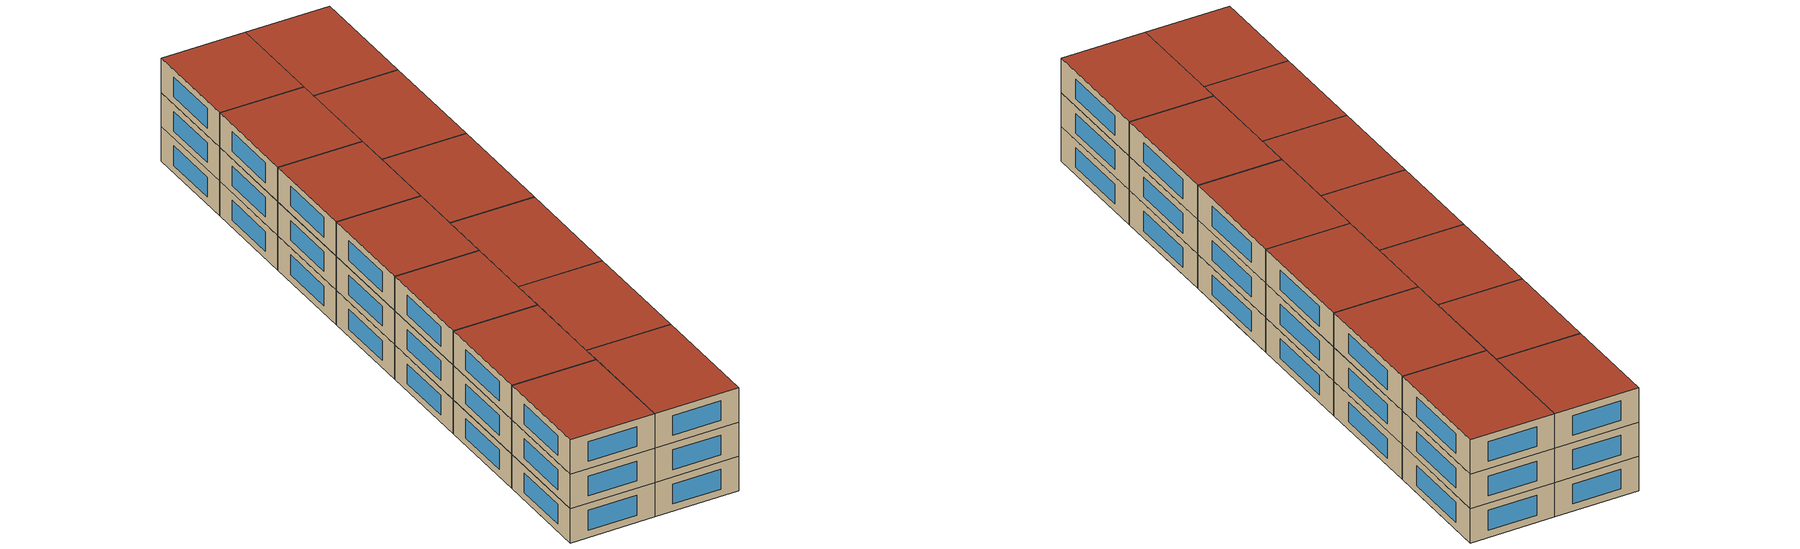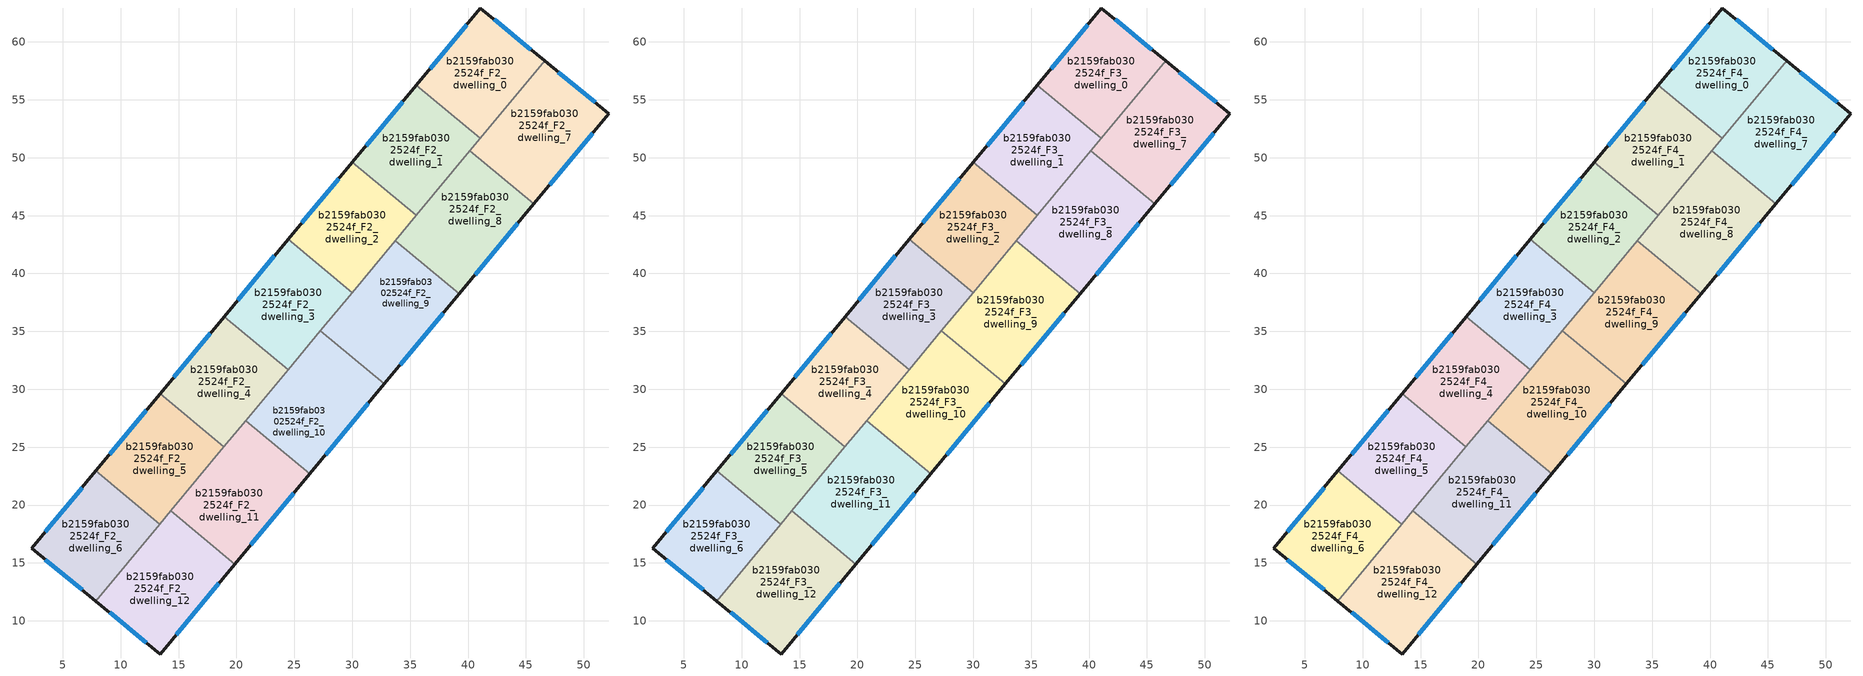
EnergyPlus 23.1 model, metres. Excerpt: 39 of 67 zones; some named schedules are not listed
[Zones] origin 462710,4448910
b2159fab0302524f_F2_dwelling_0
 floor to b2159fab0302524f_F1_dwelling_0 (EU_floor_Construction): 46.61,58.37 41.06,51.69 35.54,56.28 41.06,62.93 z6
 wall outside (EU_wall_Construction): 46.61,58.37 41.06,62.93 35.54,56.28 z6:9
 wall to b2159fab0302524f_F2_dwelling_1 (EU_wall_Construction): 35.54,56.28 41.06,51.69 z6:9
 wall to b2159fab0302524f_F2_dwelling_7 (EU_wall_Construction): 41.06,51.69 46.61,58.37 z6:9
 window (EU_Window_Construction): 45.42,59.34 42.25,61.95 / 39.88,61.51 36.72,57.7 z6.64:8.36
b2159fab0302524f_F2_dwelling_1
 floor to b2159fab0302524f_F1_dwelling_1 (EU_floor_Construction): 41.06,51.69 35.53,45.02 30,49.61 35.54,56.28 z6
 wall outside (EU_wall_Construction): 35.54,56.28 30,49.61 z6:9
 wall to b2159fab0302524f_F2_dwelling_2 (EU_wall_Construction): 30,49.61 35.53,45.02 z6:9
 wall to b2159fab0302524f_F2_dwelling_8 (EU_wall_Construction): 35.53,45.02 40.16,50.6 z6:9
 wall to b2159fab0302524f_F2_dwelling_7 (EU_wall_Construction): 40.16,50.6 41.06,51.69 z6:9
 window (EU_Window_Construction): 34.35,54.85 31.19,51.04 z6.64:8.36
b2159fab0302524f_F2_dwelling_10
 floor to b2159fab0302524f_F1_dwelling_10 (EU_floor_Construction): 32.77,30.46 30,27.13 24.48,31.72 27.25,35.05 z6
 floor to b2159fab0302524f_F1_dwelling_11 (EU_floor_Construction): 30,27.13 26.31,22.68 20.79,27.27 24.48,31.72 z6
 wall outside (EU_wall_Construction): 26.31,22.68 32.77,30.46 z6:9
 wall to b2159fab0302524f_F2_dwelling_9 (EU_wall_Construction): 32.77,30.46 27.25,35.05 z6:9
 wall to b2159fab0302524f_F2_dwelling_11 (EU_wall_Construction): 20.79,27.27 26.31,22.68 z6:9
 wall to b2159fab0302524f_F2_dwelling_4 (EU_wall_Construction): 24.46,31.69 20.79,27.27 z6:9
 wall to b2159fab0302524f_F2_dwelling_3 (EU_wall_Construction): 27.25,35.05 24.46,31.69 z6:9
 window (EU_Window_Construction): 27.69,24.35 31.39,28.8 z6.64:8.36
b2159fab0302524f_F2_dwelling_11
 floor to b2159fab0302524f_F1_dwelling_12 (EU_floor_Construction): 24.47,20.46 19.85,14.91 14.33,19.49 18.94,25.05 z6
 floor to b2159fab0302524f_F1_dwelling_11 (EU_floor_Construction): 26.31,22.68 24.47,20.46 18.94,25.05 20.79,27.27 z6
 wall outside (EU_wall_Construction): 19.85,14.91 26.31,22.68 z6:9
 wall to b2159fab0302524f_F2_dwelling_12 (EU_wall_Construction): 14.33,19.49 19.85,14.91 z6:9
 wall to b2159fab0302524f_F2_dwelling_5 (EU_wall_Construction): 18.92,25.02 14.33,19.49 z6:9
 wall to b2159fab0302524f_F2_dwelling_4 (EU_wall_Construction): 20.79,27.27 18.92,25.02 z6:9
 window (EU_Window_Construction): 21.23,16.57 24.93,21.02 z6.64:8.36
b2159fab0302524f_F2_dwelling_12
 floor to b2159fab0302524f_F1_dwelling_12 (EU_floor_Construction): 19.85,14.91 18.93,13.79 13.4,18.38 14.33,19.49 z6
 floor to b2159fab0302524f_F1_dwelling_13 (EU_floor_Construction): 18.93,13.79 13.4,7.14 7.86,11.7 13.4,18.38 z6
 wall outside (EU_wall_Construction): 7.86,11.7 13.4,7.14 19.85,14.91 z6:9
 wall to b2159fab0302524f_F2_dwelling_6 (EU_wall_Construction): 13.39,18.36 7.86,11.7 z6:9
 wall to b2159fab0302524f_F2_dwelling_5 (EU_wall_Construction): 14.33,19.49 13.39,18.36 z6:9
 window (EU_Window_Construction): 14.78,8.8 18.47,13.24 / 9.04,10.72 12.21,8.11 z6.64:8.36
b2159fab0302524f_F2_dwelling_2
 floor to b2159fab0302524f_F1_dwelling_2 (EU_floor_Construction): 35.53,45.02 29.99,38.36 24.47,42.94 30,49.61 z6
 wall outside (EU_wall_Construction): 30,49.61 24.47,42.94 z6:9
 wall to b2159fab0302524f_F2_dwelling_3 (EU_wall_Construction): 24.47,42.94 29.99,38.36 z6:9
 wall to b2159fab0302524f_F2_dwelling_9 (EU_wall_Construction): 29.99,38.36 33.7,42.83 z6:9
 wall to b2159fab0302524f_F2_dwelling_8 (EU_wall_Construction): 33.7,42.83 35.53,45.02 z6:9
 window (EU_Window_Construction): 28.82,48.18 25.65,44.37 z6.64:8.36
b2159fab0302524f_F2_dwelling_3
 floor to b2159fab0302524f_F1_dwelling_3 (EU_floor_Construction): 29.99,38.36 24.46,31.69 18.93,36.28 24.47,42.94 z6
 wall outside (EU_wall_Construction): 24.47,42.94 18.93,36.28 z6:9
 wall to b2159fab0302524f_F2_dwelling_4 (EU_wall_Construction): 18.93,36.28 24.46,31.69 z6:9
 wall to b2159fab0302524f_F2_dwelling_9 (EU_wall_Construction): 27.25,35.05 29.99,38.36 z6:9
 window (EU_Window_Construction): 23.28,41.52 20.12,37.71 z6.64:8.36
b2159fab0302524f_F2_dwelling_4
 floor to b2159fab0302524f_F1_dwelling_4 (EU_floor_Construction): 24.46,31.69 18.92,25.02 13.4,29.61 18.93,36.28 z6
 wall outside (EU_wall_Construction): 18.93,36.28 13.4,29.61 z6:9
 wall to b2159fab0302524f_F2_dwelling_5 (EU_wall_Construction): 13.4,29.61 18.92,25.02 z6:9
 window (EU_Window_Construction): 17.75,34.85 14.58,31.04 z6.64:8.36
b2159fab0302524f_F2_dwelling_5
 floor to b2159fab0302524f_F1_dwelling_5 (EU_floor_Construction): 18.92,25.02 13.39,18.36 7.86,22.95 13.4,29.61 z6
 wall outside (EU_wall_Construction): 13.4,29.61 7.86,22.95 z6:9
 wall to b2159fab0302524f_F2_dwelling_6 (EU_wall_Construction): 7.86,22.95 13.39,18.36 z6:9
 window (EU_Window_Construction): 12.21,28.18 9.04,24.37 z6.64:8.36
b2159fab0302524f_F2_dwelling_6
 floor to b2159fab0302524f_F1_dwelling_6 (EU_floor_Construction): 13.39,18.36 7.86,11.7 2.32,16.27 7.86,22.95 z6
 wall outside (EU_wall_Construction): 7.86,22.95 2.32,16.27 7.86,11.7 z6:9
 window (EU_Window_Construction): 3.5,15.29 6.67,12.68 / 6.67,21.52 3.5,17.7 z6.64:8.36
b2159fab0302524f_F2_dwelling_7
 floor to b2159fab0302524f_F1_dwelling_7 (EU_floor_Construction): 52.15,53.8 46.61,47.12 41.08,51.71 46.61,58.37 z6
 floor to b2159fab0302524f_F1_dwelling_8 (EU_floor_Construction): 46.61,47.12 45.69,46.01 40.16,50.6 41.08,51.71 z6
 wall outside (EU_wall_Construction): 45.69,46.01 52.15,53.8 46.61,58.37 z6:9
 wall to b2159fab0302524f_F2_dwelling_8 (EU_wall_Construction): 40.16,50.6 45.69,46.01 z6:9
 window (EU_Window_Construction): 50.97,54.78 47.8,57.39 / 47.07,47.68 50.77,52.13 z6.64:8.36
b2159fab0302524f_F2_dwelling_8
 floor to b2159fab0302524f_F1_dwelling_8 (EU_floor_Construction): 45.69,46.01 41.08,40.46 35.55,45.05 40.16,50.6 z6
 floor to b2159fab0302524f_F1_dwelling_9 (EU_floor_Construction): 41.08,40.46 39.23,38.24 33.7,42.83 35.55,45.05 z6
 wall outside (EU_wall_Construction): 39.23,38.24 45.69,46.01 z6:9
 wall to b2159fab0302524f_F2_dwelling_9 (EU_wall_Construction): 33.7,42.83 39.23,38.24 z6:9
 window (EU_Window_Construction): 40.61,39.9 44.3,44.35 z6.64:8.36
b2159fab0302524f_F2_dwelling_9
 floor to b2159fab0302524f_F1_dwelling_9 (EU_floor_Construction): 39.23,38.24 35.54,33.79 30.01,38.38 33.7,42.83 z6
 floor to b2159fab0302524f_F1_dwelling_10 (EU_floor_Construction): 35.54,33.79 32.77,30.46 27.25,35.05 30.01,38.38 z6
 wall outside (EU_wall_Construction): 32.77,30.46 39.23,38.24 z6:9
 window (EU_Window_Construction): 34.15,32.13 37.85,36.57 z6.64:8.36
b2159fab0302524f_F3_dwelling_0
 floor to b2159fab0302524f_F2_dwelling_0 (EU_floor_Construction): 46.61,58.37 41.06,51.69 35.54,56.28 41.06,62.93 z9
 wall outside (EU_wall_Construction): 46.61,58.37 41.06,62.93 35.54,56.28 z9:12
 wall to b2159fab0302524f_F3_dwelling_1 (EU_wall_Construction): 35.54,56.28 41.06,51.69 z9:12
 wall to b2159fab0302524f_F3_dwelling_7 (EU_wall_Construction): 41.06,51.69 46.61,58.37 z9:12
 window (EU_Window_Construction): 45.42,59.34 42.25,61.95 / 39.88,61.51 36.72,57.7 z9.64:11.36
b2159fab0302524f_F3_dwelling_1
 floor to b2159fab0302524f_F2_dwelling_1 (EU_floor_Construction): 41.06,51.69 35.53,45.02 30,49.61 35.54,56.28 z9
 wall outside (EU_wall_Construction): 35.54,56.28 30,49.61 z9:12
 wall to b2159fab0302524f_F3_dwelling_2 (EU_wall_Construction): 30,49.61 35.53,45.02 z9:12
 wall to b2159fab0302524f_F3_dwelling_8 (EU_wall_Construction): 35.53,45.02 40.16,50.6 z9:12
 wall to b2159fab0302524f_F3_dwelling_7 (EU_wall_Construction): 40.16,50.6 41.06,51.69 z9:12
 window (EU_Window_Construction): 34.35,54.85 31.19,51.04 z9.64:11.36
b2159fab0302524f_F3_dwelling_10
 floor to b2159fab0302524f_F2_dwelling_10 (EU_floor_Construction): 32.77,30.46 26.31,22.68 20.79,27.27 27.25,35.05 z9
 wall outside (EU_wall_Construction): 26.31,22.68 32.77,30.46 z9:12
 wall to b2159fab0302524f_F3_dwelling_9 (EU_wall_Construction): 32.77,30.46 27.25,35.05 z9:12
 wall to b2159fab0302524f_F3_dwelling_11 (EU_wall_Construction): 20.79,27.27 26.31,22.68 z9:12
 wall to b2159fab0302524f_F3_dwelling_4 (EU_wall_Construction): 24.46,31.69 20.79,27.27 z9:12
 wall to b2159fab0302524f_F3_dwelling_3 (EU_wall_Construction): 27.25,35.05 24.46,31.69 z9:12
 window (EU_Window_Construction): 27.69,24.35 31.39,28.8 z9.64:11.36
b2159fab0302524f_F3_dwelling_11
 floor to b2159fab0302524f_F2_dwelling_11 (EU_floor_Construction): 26.31,22.68 19.85,14.91 14.33,19.49 20.79,27.27 z9
 wall outside (EU_wall_Construction): 19.85,14.91 26.31,22.68 z9:12
 wall to b2159fab0302524f_F3_dwelling_12 (EU_wall_Construction): 14.33,19.49 19.85,14.91 z9:12
 wall to b2159fab0302524f_F3_dwelling_5 (EU_wall_Construction): 18.92,25.02 14.33,19.49 z9:12
 wall to b2159fab0302524f_F3_dwelling_4 (EU_wall_Construction): 20.79,27.27 18.92,25.02 z9:12
 window (EU_Window_Construction): 21.23,16.57 24.93,21.02 z9.64:11.36
b2159fab0302524f_F3_dwelling_12
 floor to b2159fab0302524f_F2_dwelling_12 (EU_floor_Construction): 19.85,14.91 13.4,7.14 7.86,11.7 14.33,19.49 z9
 wall outside (EU_wall_Construction): 7.86,11.7 13.4,7.14 19.85,14.91 z9:12
 wall to b2159fab0302524f_F3_dwelling_6 (EU_wall_Construction): 13.39,18.36 7.86,11.7 z9:12
 wall to b2159fab0302524f_F3_dwelling_5 (EU_wall_Construction): 14.33,19.49 13.39,18.36 z9:12
 window (EU_Window_Construction): 14.78,8.8 18.47,13.24 / 9.04,10.72 12.21,8.11 z9.64:11.36
b2159fab0302524f_F3_dwelling_2
 floor to b2159fab0302524f_F2_dwelling_2 (EU_floor_Construction): 35.53,45.02 29.99,38.36 24.47,42.94 30,49.61 z9
 wall outside (EU_wall_Construction): 30,49.61 24.47,42.94 z9:12
 wall to b2159fab0302524f_F3_dwelling_3 (EU_wall_Construction): 24.47,42.94 29.99,38.36 z9:12
 wall to b2159fab0302524f_F3_dwelling_9 (EU_wall_Construction): 29.99,38.36 33.7,42.83 z9:12
 wall to b2159fab0302524f_F3_dwelling_8 (EU_wall_Construction): 33.7,42.83 35.53,45.02 z9:12
 window (EU_Window_Construction): 28.82,48.18 25.65,44.37 z9.64:11.36
b2159fab0302524f_F3_dwelling_3
 floor to b2159fab0302524f_F2_dwelling_3 (EU_floor_Construction): 29.99,38.36 24.46,31.69 18.93,36.28 24.47,42.94 z9
 wall outside (EU_wall_Construction): 24.47,42.94 18.93,36.28 z9:12
 wall to b2159fab0302524f_F3_dwelling_4 (EU_wall_Construction): 18.93,36.28 24.46,31.69 z9:12
 wall to b2159fab0302524f_F3_dwelling_9 (EU_wall_Construction): 27.25,35.05 29.99,38.36 z9:12
 window (EU_Window_Construction): 23.28,41.52 20.12,37.71 z9.64:11.36
b2159fab0302524f_F3_dwelling_4
 floor to b2159fab0302524f_F2_dwelling_4 (EU_floor_Construction): 24.46,31.69 18.92,25.02 13.4,29.61 18.93,36.28 z9
 wall outside (EU_wall_Construction): 18.93,36.28 13.4,29.61 z9:12
 wall to b2159fab0302524f_F3_dwelling_5 (EU_wall_Construction): 13.4,29.61 18.92,25.02 z9:12
 window (EU_Window_Construction): 17.75,34.85 14.58,31.04 z9.64:11.36
b2159fab0302524f_F3_dwelling_5
 floor to b2159fab0302524f_F2_dwelling_5 (EU_floor_Construction): 18.92,25.02 13.39,18.36 7.86,22.95 13.4,29.61 z9
 wall outside (EU_wall_Construction): 13.4,29.61 7.86,22.95 z9:12
 wall to b2159fab0302524f_F3_dwelling_6 (EU_wall_Construction): 7.86,22.95 13.39,18.36 z9:12
 window (EU_Window_Construction): 12.21,28.18 9.04,24.37 z9.64:11.36
b2159fab0302524f_F3_dwelling_6
 floor to b2159fab0302524f_F2_dwelling_6 (EU_floor_Construction): 13.39,18.36 7.86,11.7 2.32,16.27 7.86,22.95 z9
 wall outside (EU_wall_Construction): 7.86,22.95 2.32,16.27 7.86,11.7 z9:12
 window (EU_Window_Construction): 3.5,15.29 6.67,12.68 / 6.67,21.52 3.5,17.7 z9.64:11.36
b2159fab0302524f_F3_dwelling_7
 floor to b2159fab0302524f_F2_dwelling_7 (EU_floor_Construction): 52.15,53.8 45.69,46.01 40.16,50.6 46.61,58.37 z9
 wall outside (EU_wall_Construction): 45.69,46.01 52.15,53.8 46.61,58.37 z9:12
 wall to b2159fab0302524f_F3_dwelling_8 (EU_wall_Construction): 40.16,50.6 45.69,46.01 z9:12
 window (EU_Window_Construction): 50.97,54.78 47.8,57.39 / 47.07,47.68 50.77,52.13 z9.64:11.36
b2159fab0302524f_F3_dwelling_8
 floor to b2159fab0302524f_F2_dwelling_8 (EU_floor_Construction): 45.69,46.01 39.23,38.24 33.7,42.83 40.16,50.6 z9
 wall outside (EU_wall_Construction): 39.23,38.24 45.69,46.01 z9:12
 wall to b2159fab0302524f_F3_dwelling_9 (EU_wall_Construction): 33.7,42.83 39.23,38.24 z9:12
 window (EU_Window_Construction): 40.61,39.9 44.3,44.35 z9.64:11.36
b2159fab0302524f_F3_dwelling_9
 floor to b2159fab0302524f_F2_dwelling_9 (EU_floor_Construction): 39.23,38.24 32.77,30.46 27.25,35.05 33.7,42.83 z9
 wall outside (EU_wall_Construction): 32.77,30.46 39.23,38.24 z9:12
 window (EU_Window_Construction): 34.15,32.13 37.85,36.57 z9.64:11.36
b2159fab0302524f_F4_dwelling_0
 floor to b2159fab0302524f_F3_dwelling_0 (EU_floor_Construction): 46.61,58.37 41.06,51.69 35.54,56.28 41.06,62.93 z12
 wall outside (EU_wall_Construction): 46.61,58.37 41.06,62.93 35.54,56.28 z12:15
 wall to b2159fab0302524f_F4_dwelling_1 (EU_wall_Construction): 35.54,56.28 41.06,51.69 z12:15
 wall to b2159fab0302524f_F4_dwelling_7 (EU_wall_Construction): 41.06,51.69 46.61,58.37 z12:15
 window (EU_Window_Construction): 45.42,59.34 42.25,61.95 / 39.88,61.51 36.72,57.7 z12.64:14.36
 roof outside (EU_roof_Construction): 41.06,51.69 46.61,58.37 41.06,62.93 35.54,56.28 z15
b2159fab0302524f_F4_dwelling_1
 floor to b2159fab0302524f_F3_dwelling_1 (EU_floor_Construction): 41.06,51.69 35.53,45.02 30,49.61 35.54,56.28 z12
 wall outside (EU_wall_Construction): 35.54,56.28 30,49.61 z12:15
 wall to b2159fab0302524f_F4_dwelling_2 (EU_wall_Construction): 30,49.61 35.53,45.02 z12:15
 wall to b2159fab0302524f_F4_dwelling_8 (EU_wall_Construction): 35.53,45.02 40.16,50.6 z12:15
 wall to b2159fab0302524f_F4_dwelling_7 (EU_wall_Construction): 40.16,50.6 41.06,51.69 z12:15
 window (EU_Window_Construction): 34.35,54.85 31.19,51.04 z12.64:14.36
 roof outside (EU_roof_Construction): 35.53,45.02 41.06,51.69 35.54,56.28 30,49.61 z15
b2159fab0302524f_F4_dwelling_10
 floor to b2159fab0302524f_F3_dwelling_10 (EU_floor_Construction): 32.77,30.46 26.31,22.68 20.79,27.27 27.25,35.05 z12
 wall outside (EU_wall_Construction): 26.31,22.68 32.77,30.46 z12:15
 wall to b2159fab0302524f_F4_dwelling_9 (EU_wall_Construction): 32.77,30.46 27.25,35.05 z12:15
 wall to b2159fab0302524f_F4_dwelling_11 (EU_wall_Construction): 20.79,27.27 26.31,22.68 z12:15
 wall to b2159fab0302524f_F4_dwelling_4 (EU_wall_Construction): 24.46,31.69 20.79,27.27 z12:15
 wall to b2159fab0302524f_F4_dwelling_3 (EU_wall_Construction): 27.25,35.05 24.46,31.69 z12:15
 window (EU_Window_Construction): 27.69,24.35 31.39,28.8 z12.64:14.36
 roof outside (EU_roof_Construction): 26.31,22.68 32.77,30.46 27.25,35.05 20.79,27.27 z15
b2159fab0302524f_F4_dwelling_11
 floor to b2159fab0302524f_F3_dwelling_11 (EU_floor_Construction): 26.31,22.68 19.85,14.91 14.33,19.49 20.79,27.27 z12
 wall outside (EU_wall_Construction): 19.85,14.91 26.31,22.68 z12:15
 wall to b2159fab0302524f_F4_dwelling_12 (EU_wall_Construction): 14.33,19.49 19.85,14.91 z12:15
 wall to b2159fab0302524f_F4_dwelling_5 (EU_wall_Construction): 18.92,25.02 14.33,19.49 z12:15
 wall to b2159fab0302524f_F4_dwelling_4 (EU_wall_Construction): 20.79,27.27 18.92,25.02 z12:15
 window (EU_Window_Construction): 21.23,16.57 24.93,21.02 z12.64:14.36
 roof outside (EU_roof_Construction): 19.85,14.91 26.31,22.68 20.79,27.27 14.33,19.49 z15
b2159fab0302524f_F4_dwelling_12
 floor to b2159fab0302524f_F3_dwelling_12 (EU_floor_Construction): 19.85,14.91 13.4,7.14 7.86,11.7 14.33,19.49 z12
 wall outside (EU_wall_Construction): 7.86,11.7 13.4,7.14 19.85,14.91 z12:15
 wall to b2159fab0302524f_F4_dwelling_6 (EU_wall_Construction): 13.39,18.36 7.86,11.7 z12:15
 wall to b2159fab0302524f_F4_dwelling_5 (EU_wall_Construction): 14.33,19.49 13.39,18.36 z12:15
 window (EU_Window_Construction): 14.78,8.8 18.47,13.24 / 9.04,10.72 12.21,8.11 z12.64:14.36
 roof outside (EU_roof_Construction): 13.4,7.14 19.85,14.91 14.33,19.49 7.86,11.7 z15
b2159fab0302524f_F4_dwelling_2
 floor to b2159fab0302524f_F3_dwelling_2 (EU_floor_Construction): 35.53,45.02 29.99,38.36 24.47,42.94 30,49.61 z12
 wall outside (EU_wall_Construction): 30,49.61 24.47,42.94 z12:15
 wall to b2159fab0302524f_F4_dwelling_3 (EU_wall_Construction): 24.47,42.94 29.99,38.36 z12:15
 wall to b2159fab0302524f_F4_dwelling_9 (EU_wall_Construction): 29.99,38.36 33.7,42.83 z12:15
 wall to b2159fab0302524f_F4_dwelling_8 (EU_wall_Construction): 33.7,42.83 35.53,45.02 z12:15
 window (EU_Window_Construction): 28.82,48.18 25.65,44.37 z12.64:14.36
 roof outside (EU_roof_Construction): 29.99,38.36 35.53,45.02 30,49.61 24.47,42.94 z15
b2159fab0302524f_F4_dwelling_3
 floor to b2159fab0302524f_F3_dwelling_3 (EU_floor_Construction): 29.99,38.36 24.46,31.69 18.93,36.28 24.47,42.94 z12
 wall outside (EU_wall_Construction): 24.47,42.94 18.93,36.28 z12:15
 wall to b2159fab0302524f_F4_dwelling_4 (EU_wall_Construction): 18.93,36.28 24.46,31.69 z12:15
 wall to b2159fab0302524f_F4_dwelling_9 (EU_wall_Construction): 27.25,35.05 29.99,38.36 z12:15
 window (EU_Window_Construction): 23.28,41.52 20.12,37.71 z12.64:14.36
 roof outside (EU_roof_Construction): 24.46,31.69 29.99,38.36 24.47,42.94 18.93,36.28 z15
b2159fab0302524f_F4_dwelling_4
 floor to b2159fab0302524f_F3_dwelling_4 (EU_floor_Construction): 24.46,31.69 18.92,25.02 13.4,29.61 18.93,36.28 z12
 wall outside (EU_wall_Construction): 18.93,36.28 13.4,29.61 z12:15
 wall to b2159fab0302524f_F4_dwelling_5 (EU_wall_Construction): 13.4,29.61 18.92,25.02 z12:15
 window (EU_Window_Construction): 17.75,34.85 14.58,31.04 z12.64:14.36
 roof outside (EU_roof_Construction): 18.92,25.02 24.46,31.69 18.93,36.28 13.4,29.61 z15
b2159fab0302524f_F4_dwelling_5
 floor to b2159fab0302524f_F3_dwelling_5 (EU_floor_Construction): 18.92,25.02 13.39,18.36 7.86,22.95 13.4,29.61 z12
 wall outside (EU_wall_Construction): 13.4,29.61 7.86,22.95 z12:15
 wall to b2159fab0302524f_F4_dwelling_6 (EU_wall_Construction): 7.86,22.95 13.39,18.36 z12:15
 window (EU_Window_Construction): 12.21,28.18 9.04,24.37 z12.64:14.36
 roof outside (EU_roof_Construction): 13.39,18.36 18.92,25.02 13.4,29.61 7.86,22.95 z15
b2159fab0302524f_F4_dwelling_6
 floor to b2159fab0302524f_F3_dwelling_6 (EU_floor_Construction): 13.39,18.36 7.86,11.7 2.32,16.27 7.86,22.95 z12
 wall outside (EU_wall_Construction): 7.86,22.95 2.32,16.27 7.86,11.7 z12:15
 window (EU_Window_Construction): 3.5,15.29 6.67,12.68 / 6.67,21.52 3.5,17.7 z12.64:14.36
 roof outside (EU_roof_Construction): 7.86,11.7 13.39,18.36 7.86,22.95 2.32,16.27 z15
b2159fab0302524f_F4_dwelling_7
 floor to b2159fab0302524f_F3_dwelling_7 (EU_floor_Construction): 52.15,53.8 45.69,46.01 40.16,50.6 46.61,58.37 z12
 wall outside (EU_wall_Construction): 45.69,46.01 52.15,53.8 46.61,58.37 z12:15
 wall to b2159fab0302524f_F4_dwelling_8 (EU_wall_Construction): 40.16,50.6 45.69,46.01 z12:15
 window (EU_Window_Construction): 50.97,54.78 47.8,57.39 / 47.07,47.68 50.77,52.13 z12.64:14.36
 roof outside (EU_roof_Construction): 45.69,46.01 52.15,53.8 46.61,58.37 40.16,50.6 z15
b2159fab0302524f_F4_dwelling_8
 floor to b2159fab0302524f_F3_dwelling_8 (EU_floor_Construction): 45.69,46.01 39.23,38.24 33.7,42.83 40.16,50.6 z12
 wall outside (EU_wall_Construction): 39.23,38.24 45.69,46.01 z12:15
 wall to b2159fab0302524f_F4_dwelling_9 (EU_wall_Construction): 33.7,42.83 39.23,38.24 z12:15
 window (EU_Window_Construction): 40.61,39.9 44.3,44.35 z12.64:14.36
 roof outside (EU_roof_Construction): 39.23,38.24 45.69,46.01 40.16,50.6 33.7,42.83 z15
b2159fab0302524f_F4_dwelling_9
 floor to b2159fab0302524f_F3_dwelling_9 (EU_floor_Construction): 39.23,38.24 32.77,30.46 27.25,35.05 33.7,42.83 z12
 wall outside (EU_wall_Construction): 32.77,30.46 39.23,38.24 z12:15
 window (EU_Window_Construction): 34.15,32.13 37.85,36.57 z12.64:14.36
 roof outside (EU_roof_Construction): 32.77,30.46 39.23,38.24 33.7,42.83 27.25,35.05 z15
[Building]
EU S2 Campaign: North Axis=0; Terrain=City; Solar Distribution=FullExterior
[Site:Location]
Yerevan-Zvartnots.Intl.AP: Latitude=40.15; Longitude=44.383; Time Zone=4; Elevation=854
[SizingPeriod:WeatherFileDays]
AnnualSizingPeriod: Begin Month=1; Begin Day of Month=1; End Month=12; End Day of Month=31; Day of Week for Start Day=Monday; Use Weather File Daylight Saving Period=No; Use Weather File Rain and Snow Indicators=No
[MATERIAL]
EU_InternalMass_Material: Roughness=MediumRough; Thickness=0.1; Conductivity=1; Density=1800; Specific Heat=900; Thermal Absorptance=0.9; Solar Absorptance=0.7; Visible Absorptance=0.7
[MATERIAL:NOMASS] Roughness=MediumRough; Thermal Absorptance=0.9; Solar Absorptance=0.7; Visible Absorptance=0.7
Name | Thermal Resistance
EU_wall_NoMass | 1.05043
EU_roof_NoMass | 1.45357
EU_floor_NoMass | 0.478065
[WINDOWMATERIAL:SIMPLEGLAZINGSYSTEM]
EU_Window_SimpleGlazing: UFactor=2.5566; Solar Heat Gain Coefficient=0.75; Visible Transmittance=0.75
[CONSTRUCTION]
EU_wall_Construction: EU_wall_NoMass
EU_roof_Construction: EU_roof_NoMass
EU_floor_Construction: EU_floor_NoMass
EU_Window_Construction: EU_Window_SimpleGlazing
EU_InternalMass_Construction: EU_InternalMass_Material
[ZONE] Type=1; Multiplier=1; Ceiling Height=autocalculate; Floor Area=autocalculate; Part of Total Floor Area=Yes
Name | Volume
b2159fab0302524f_F2_dwelling_0; b2159fab0302524f_F3_dwelling_0; b2159fab0302524f_F4_dwelling_0; b2159fab0302524f_F2_dwelling_1; b2159fab0302524f_F3_dwelling_1; b2159fab0302524f_F4_dwelling_1 | 186.687
b2159fab0302524f_F2_dwelling_10; b2159fab0302524f_F3_dwelling_10; b2159fab0302524f_F4_dwelling_10 | 217.816
b2159fab0302524f_F2_dwelling_11; b2159fab0302524f_F3_dwelling_11; b2159fab0302524f_F4_dwelling_11 | 217.787
b2159fab0302524f_F2_dwelling_12; b2159fab0302524f_F3_dwelling_12; b2159fab0302524f_F4_dwelling_12 | 217.804
b2159fab0302524f_F2_dwelling_2; b2159fab0302524f_F3_dwelling_2; b2159fab0302524f_F4_dwelling_2 | 186.69
b2159fab0302524f_F2_dwelling_3; b2159fab0302524f_F3_dwelling_3; b2159fab0302524f_F4_dwelling_3; b2159fab0302524f_F2_dwelling_5; b2159fab0302524f_F3_dwelling_5; b2159fab0302524f_F4_dwelling_5 | 186.689
b2159fab0302524f_F2_dwelling_4; b2159fab0302524f_F3_dwelling_4; b2159fab0302524f_F4_dwelling_4 | 186.686
b2159fab0302524f_F2_dwelling_6; b2159fab0302524f_F3_dwelling_6; b2159fab0302524f_F4_dwelling_6 | 186.7
b2159fab0302524f_F2_dwelling_7; b2159fab0302524f_F3_dwelling_7; b2159fab0302524f_F4_dwelling_7 | 217.814
b2159fab0302524f_F2_dwelling_8; b2159fab0302524f_F3_dwelling_8; b2159fab0302524f_F4_dwelling_8 | 217.806
b2159fab0302524f_F2_dwelling_9; b2159fab0302524f_F3_dwelling_9; b2159fab0302524f_F4_dwelling_9 | 217.795
[INTERNALMASS] Construction=EU_InternalMass_Construction
Name | Zone or ZoneList | Surface Area
b2159fab0302524f_F2_dwelling_0_EU_InternalMass | b2159fab0302524f_F2_dwelling_0 | 62.229
b2159fab0302524f_F2_dwelling_1_EU_InternalMass | b2159fab0302524f_F2_dwelling_1 | 62.2288
b2159fab0302524f_F2_dwelling_2_EU_InternalMass | b2159fab0302524f_F2_dwelling_2 | 62.2299
b2159fab0302524f_F2_dwelling_3_EU_InternalMass | b2159fab0302524f_F2_dwelling_3 | 62.2299
b2159fab0302524f_F2_dwelling_4_EU_InternalMass | b2159fab0302524f_F2_dwelling_4 | 62.2288
b2159fab0302524f_F2_dwelling_5_EU_InternalMass | b2159fab0302524f_F2_dwelling_5 | 62.2299
b2159fab0302524f_F2_dwelling_6_EU_InternalMass | b2159fab0302524f_F2_dwelling_6 | 62.2335
b2159fab0302524f_F2_dwelling_7_EU_InternalMass | b2159fab0302524f_F2_dwelling_7 | 72.6046
b2159fab0302524f_F2_dwelling_8_EU_InternalMass | b2159fab0302524f_F2_dwelling_8 | 72.602
b2159fab0302524f_F2_dwelling_9_EU_InternalMass | b2159fab0302524f_F2_dwelling_9 | 72.5984
b2159fab0302524f_F2_dwelling_10_EU_InternalMass | b2159fab0302524f_F2_dwelling_10 | 72.6053
b2159fab0302524f_F2_dwelling_11_EU_InternalMass | b2159fab0302524f_F2_dwelling_11 | 72.5995
b2159fab0302524f_F2_dwelling_12_EU_InternalMass | b2159fab0302524f_F2_dwelling_12 | 72.6013
b2159fab0302524f_F3_dwelling_0_EU_InternalMass | b2159fab0302524f_F3_dwelling_0 | 62.229
b2159fab0302524f_F3_dwelling_1_EU_InternalMass | b2159fab0302524f_F3_dwelling_1 | 62.2288
b2159fab0302524f_F3_dwelling_2_EU_InternalMass | b2159fab0302524f_F3_dwelling_2 | 62.2299
b2159fab0302524f_F3_dwelling_3_EU_InternalMass | b2159fab0302524f_F3_dwelling_3 | 62.2299
b2159fab0302524f_F3_dwelling_4_EU_InternalMass | b2159fab0302524f_F3_dwelling_4 | 62.2288
b2159fab0302524f_F3_dwelling_5_EU_InternalMass | b2159fab0302524f_F3_dwelling_5 | 62.2299
b2159fab0302524f_F3_dwelling_6_EU_InternalMass | b2159fab0302524f_F3_dwelling_6 | 62.2335
b2159fab0302524f_F3_dwelling_7_EU_InternalMass | b2159fab0302524f_F3_dwelling_7 | 72.6046
b2159fab0302524f_F3_dwelling_8_EU_InternalMass | b2159fab0302524f_F3_dwelling_8 | 72.602
b2159fab0302524f_F3_dwelling_9_EU_InternalMass | b2159fab0302524f_F3_dwelling_9 | 72.5984
b2159fab0302524f_F3_dwelling_10_EU_InternalMass | b2159fab0302524f_F3_dwelling_10 | 72.6053
b2159fab0302524f_F3_dwelling_11_EU_InternalMass | b2159fab0302524f_F3_dwelling_11 | 72.5995
b2159fab0302524f_F3_dwelling_12_EU_InternalMass | b2159fab0302524f_F3_dwelling_12 | 72.6013
b2159fab0302524f_F4_dwelling_0_EU_InternalMass | b2159fab0302524f_F4_dwelling_0 | 62.229
b2159fab0302524f_F4_dwelling_1_EU_InternalMass | b2159fab0302524f_F4_dwelling_1 | 62.2288
b2159fab0302524f_F4_dwelling_2_EU_InternalMass | b2159fab0302524f_F4_dwelling_2 | 62.2299
b2159fab0302524f_F4_dwelling_3_EU_InternalMass | b2159fab0302524f_F4_dwelling_3 | 62.2299
b2159fab0302524f_F4_dwelling_4_EU_InternalMass | b2159fab0302524f_F4_dwelling_4 | 62.2288
b2159fab0302524f_F4_dwelling_5_EU_InternalMass | b2159fab0302524f_F4_dwelling_5 | 62.2299
b2159fab0302524f_F4_dwelling_6_EU_InternalMass | b2159fab0302524f_F4_dwelling_6 | 62.2335
b2159fab0302524f_F4_dwelling_7_EU_InternalMass | b2159fab0302524f_F4_dwelling_7 | 72.6046
b2159fab0302524f_F4_dwelling_8_EU_InternalMass | b2159fab0302524f_F4_dwelling_8 | 72.602
b2159fab0302524f_F4_dwelling_9_EU_InternalMass | b2159fab0302524f_F4_dwelling_9 | 72.5984
b2159fab0302524f_F4_dwelling_10_EU_InternalMass | b2159fab0302524f_F4_dwelling_10 | 72.6053
b2159fab0302524f_F4_dwelling_11_EU_InternalMass | b2159fab0302524f_F4_dwelling_11 | 72.5995
b2159fab0302524f_F4_dwelling_12_EU_InternalMass | b2159fab0302524f_F4_dwelling_12 | 72.6013
[OTHEREQUIPMENT] Fuel Type=Electricity; Design Level Calculation Method=Watts/Area; Power per Zone Floor Area=1; Fraction Latent=0; Fraction Radiant=0; Fraction Lost=0; Carbon Dioxide Generation Rate=0; EndUse Subcategory=EU_Step8_InternalGains
Name | Zone or ZoneList or Space or SpaceList | Schedule
EU_Step8_InternalGain_b2159fab0302524f_F2_dwelling_0_f000 | b2159fab0302524f_F2_dwelling_0 | EU_Step8_GainSchedule_b2159fab0302524f_F2_dwelling_0_f000
EU_Step8_InternalGain_b2159fab0302524f_F2_dwelling_1_f000 | b2159fab0302524f_F2_dwelling_1 | EU_Step8_GainSchedule_b2159fab0302524f_F2_dwelling_1_f000
EU_Step8_InternalGain_b2159fab0302524f_F2_dwelling_2_f000 | b2159fab0302524f_F2_dwelling_2 | EU_Step8_GainSchedule_b2159fab0302524f_F2_dwelling_2_f000
EU_Step8_InternalGain_b2159fab0302524f_F2_dwelling_3_f000 | b2159fab0302524f_F2_dwelling_3 | EU_Step8_GainSchedule_b2159fab0302524f_F2_dwelling_3_f000
EU_Step8_InternalGain_b2159fab0302524f_F2_dwelling_4_f000 | b2159fab0302524f_F2_dwelling_4 | EU_Step8_GainSchedule_b2159fab0302524f_F2_dwelling_4_f000
EU_Step8_InternalGain_b2159fab0302524f_F2_dwelling_5_f000 | b2159fab0302524f_F2_dwelling_5 | EU_Step8_GainSchedule_b2159fab0302524f_F2_dwelling_5_f000
EU_Step8_InternalGain_b2159fab0302524f_F2_dwelling_6_f000 | b2159fab0302524f_F2_dwelling_6 | EU_Step8_GainSchedule_b2159fab0302524f_F2_dwelling_6_f000
EU_Step8_InternalGain_b2159fab0302524f_F2_dwelling_7_f000 | b2159fab0302524f_F2_dwelling_7 | EU_Step8_GainSchedule_b2159fab0302524f_F2_dwelling_7_f000
EU_Step8_InternalGain_b2159fab0302524f_F2_dwelling_8_f000 | b2159fab0302524f_F2_dwelling_8 | EU_Step8_GainSchedule_b2159fab0302524f_F2_dwelling_8_f000
EU_Step8_InternalGain_b2159fab0302524f_F2_dwelling_9_f000 | b2159fab0302524f_F2_dwelling_9 | EU_Step8_GainSchedule_b2159fab0302524f_F2_dwelling_9_f000
EU_Step8_InternalGain_b2159fab0302524f_F2_dwelling_10_f000 | b2159fab0302524f_F2_dwelling_10 | EU_Step8_GainSchedule_b2159fab0302524f_F2_dwelling_10_f000
EU_Step8_InternalGain_b2159fab0302524f_F2_dwelling_11_f000 | b2159fab0302524f_F2_dwelling_11 | EU_Step8_GainSchedule_b2159fab0302524f_F2_dwelling_11_f000
EU_Step8_InternalGain_b2159fab0302524f_F2_dwelling_12_f000 | b2159fab0302524f_F2_dwelling_12 | EU_Step8_GainSchedule_b2159fab0302524f_F2_dwelling_12_f000
EU_Step8_InternalGain_b2159fab0302524f_F3_dwelling_0_f000 | b2159fab0302524f_F3_dwelling_0 | EU_Step8_GainSchedule_b2159fab0302524f_F3_dwelling_0_f000
EU_Step8_InternalGain_b2159fab0302524f_F3_dwelling_1_f000 | b2159fab0302524f_F3_dwelling_1 | EU_Step8_GainSchedule_b2159fab0302524f_F3_dwelling_1_f000
EU_Step8_InternalGain_b2159fab0302524f_F3_dwelling_2_f000 | b2159fab0302524f_F3_dwelling_2 | EU_Step8_GainSchedule_b2159fab0302524f_F3_dwelling_2_f000
EU_Step8_InternalGain_b2159fab0302524f_F3_dwelling_3_f000 | b2159fab0302524f_F3_dwelling_3 | EU_Step8_GainSchedule_b2159fab0302524f_F3_dwelling_3_f000
EU_Step8_InternalGain_b2159fab0302524f_F3_dwelling_4_f000 | b2159fab0302524f_F3_dwelling_4 | EU_Step8_GainSchedule_b2159fab0302524f_F3_dwelling_4_f000
EU_Step8_InternalGain_b2159fab0302524f_F3_dwelling_5_f000 | b2159fab0302524f_F3_dwelling_5 | EU_Step8_GainSchedule_b2159fab0302524f_F3_dwelling_5_f000
EU_Step8_InternalGain_b2159fab0302524f_F3_dwelling_6_f000 | b2159fab0302524f_F3_dwelling_6 | EU_Step8_GainSchedule_b2159fab0302524f_F3_dwelling_6_f000
EU_Step8_InternalGain_b2159fab0302524f_F3_dwelling_7_f000 | b2159fab0302524f_F3_dwelling_7 | EU_Step8_GainSchedule_b2159fab0302524f_F3_dwelling_7_f000
EU_Step8_InternalGain_b2159fab0302524f_F3_dwelling_8_f000 | b2159fab0302524f_F3_dwelling_8 | EU_Step8_GainSchedule_b2159fab0302524f_F3_dwelling_8_f000
EU_Step8_InternalGain_b2159fab0302524f_F3_dwelling_9_f000 | b2159fab0302524f_F3_dwelling_9 | EU_Step8_GainSchedule_b2159fab0302524f_F3_dwelling_9_f000
EU_Step8_InternalGain_b2159fab0302524f_F3_dwelling_10_f000 | b2159fab0302524f_F3_dwelling_10 | EU_Step8_GainSchedule_b2159fab0302524f_F3_dwelling_10_f000
EU_Step8_InternalGain_b2159fab0302524f_F3_dwelling_11_f000 | b2159fab0302524f_F3_dwelling_11 | EU_Step8_GainSchedule_b2159fab0302524f_F3_dwelling_11_f000
EU_Step8_InternalGain_b2159fab0302524f_F3_dwelling_12_f000 | b2159fab0302524f_F3_dwelling_12 | EU_Step8_GainSchedule_b2159fab0302524f_F3_dwelling_12_f000
EU_Step8_InternalGain_b2159fab0302524f_F4_dwelling_0_f000 | b2159fab0302524f_F4_dwelling_0 | EU_Step8_GainSchedule_b2159fab0302524f_F4_dwelling_0_f000
EU_Step8_InternalGain_b2159fab0302524f_F4_dwelling_1_f000 | b2159fab0302524f_F4_dwelling_1 | EU_Step8_GainSchedule_b2159fab0302524f_F4_dwelling_1_f000
EU_Step8_InternalGain_b2159fab0302524f_F4_dwelling_2_f000 | b2159fab0302524f_F4_dwelling_2 | EU_Step8_GainSchedule_b2159fab0302524f_F4_dwelling_2_f000
EU_Step8_InternalGain_b2159fab0302524f_F4_dwelling_3_f000 | b2159fab0302524f_F4_dwelling_3 | EU_Step8_GainSchedule_b2159fab0302524f_F4_dwelling_3_f000
EU_Step8_InternalGain_b2159fab0302524f_F4_dwelling_4_f000 | b2159fab0302524f_F4_dwelling_4 | EU_Step8_GainSchedule_b2159fab0302524f_F4_dwelling_4_f000
EU_Step8_InternalGain_b2159fab0302524f_F4_dwelling_5_f000 | b2159fab0302524f_F4_dwelling_5 | EU_Step8_GainSchedule_b2159fab0302524f_F4_dwelling_5_f000
EU_Step8_InternalGain_b2159fab0302524f_F4_dwelling_6_f000 | b2159fab0302524f_F4_dwelling_6 | EU_Step8_GainSchedule_b2159fab0302524f_F4_dwelling_6_f000
EU_Step8_InternalGain_b2159fab0302524f_F4_dwelling_7_f000 | b2159fab0302524f_F4_dwelling_7 | EU_Step8_GainSchedule_b2159fab0302524f_F4_dwelling_7_f000
EU_Step8_InternalGain_b2159fab0302524f_F4_dwelling_8_f000 | b2159fab0302524f_F4_dwelling_8 | EU_Step8_GainSchedule_b2159fab0302524f_F4_dwelling_8_f000
EU_Step8_InternalGain_b2159fab0302524f_F4_dwelling_9_f000 | b2159fab0302524f_F4_dwelling_9 | EU_Step8_GainSchedule_b2159fab0302524f_F4_dwelling_9_f000
EU_Step8_InternalGain_b2159fab0302524f_F4_dwelling_10_f000 | b2159fab0302524f_F4_dwelling_10 | EU_Step8_GainSchedule_b2159fab0302524f_F4_dwelling_10_f000
EU_Step8_InternalGain_b2159fab0302524f_F4_dwelling_11_f000 | b2159fab0302524f_F4_dwelling_11 | EU_Step8_GainSchedule_b2159fab0302524f_F4_dwelling_11_f000
EU_Step8_InternalGain_b2159fab0302524f_F4_dwelling_12_f000 | b2159fab0302524f_F4_dwelling_12 | EU_Step8_GainSchedule_b2159fab0302524f_F4_dwelling_12_f000
[ZONEVENTILATION:DESIGNFLOWRATE] Schedule=EU_AlwaysOn; Design Flow Rate Calculation Method=AirChanges/Hour; Air Changes per Hour=0.557805; Ventilation Type=Natural; Fan Pressure Rise=0; Fan Total Efficiency=1; Constant Term Coefficient=1; Temperature Term Coefficient=0; Velocity Term Coefficient=0; Velocity Squared Term Coefficient=0; Minimum Indoor Temperature=-100; Maximum Indoor Temperature=100; Delta Temperature=-100; Minimum Outdoor Temperature=-100; Maximum Outdoor Temperature=100; Maximum Wind Speed=40
Name | Zone or ZoneList or Space or SpaceList
EU_ConstantAir_b2159fab0302524f_F2_dwelling_0 | b2159fab0302524f_F2_dwelling_0
EU_ConstantAir_b2159fab0302524f_F2_dwelling_1 | b2159fab0302524f_F2_dwelling_1
EU_ConstantAir_b2159fab0302524f_F2_dwelling_2 | b2159fab0302524f_F2_dwelling_2
EU_ConstantAir_b2159fab0302524f_F2_dwelling_3 | b2159fab0302524f_F2_dwelling_3
EU_ConstantAir_b2159fab0302524f_F2_dwelling_4 | b2159fab0302524f_F2_dwelling_4
EU_ConstantAir_b2159fab0302524f_F2_dwelling_5 | b2159fab0302524f_F2_dwelling_5
EU_ConstantAir_b2159fab0302524f_F2_dwelling_6 | b2159fab0302524f_F2_dwelling_6
EU_ConstantAir_b2159fab0302524f_F2_dwelling_7 | b2159fab0302524f_F2_dwelling_7
EU_ConstantAir_b2159fab0302524f_F2_dwelling_8 | b2159fab0302524f_F2_dwelling_8
EU_ConstantAir_b2159fab0302524f_F2_dwelling_9 | b2159fab0302524f_F2_dwelling_9
EU_ConstantAir_b2159fab0302524f_F2_dwelling_10 | b2159fab0302524f_F2_dwelling_10
EU_ConstantAir_b2159fab0302524f_F2_dwelling_11 | b2159fab0302524f_F2_dwelling_11
EU_ConstantAir_b2159fab0302524f_F2_dwelling_12 | b2159fab0302524f_F2_dwelling_12
EU_ConstantAir_b2159fab0302524f_F3_dwelling_0 | b2159fab0302524f_F3_dwelling_0
EU_ConstantAir_b2159fab0302524f_F3_dwelling_1 | b2159fab0302524f_F3_dwelling_1
EU_ConstantAir_b2159fab0302524f_F3_dwelling_2 | b2159fab0302524f_F3_dwelling_2
EU_ConstantAir_b2159fab0302524f_F3_dwelling_3 | b2159fab0302524f_F3_dwelling_3
EU_ConstantAir_b2159fab0302524f_F3_dwelling_4 | b2159fab0302524f_F3_dwelling_4
EU_ConstantAir_b2159fab0302524f_F3_dwelling_5 | b2159fab0302524f_F3_dwelling_5
EU_ConstantAir_b2159fab0302524f_F3_dwelling_6 | b2159fab0302524f_F3_dwelling_6
EU_ConstantAir_b2159fab0302524f_F3_dwelling_7 | b2159fab0302524f_F3_dwelling_7
EU_ConstantAir_b2159fab0302524f_F3_dwelling_8 | b2159fab0302524f_F3_dwelling_8
EU_ConstantAir_b2159fab0302524f_F3_dwelling_9 | b2159fab0302524f_F3_dwelling_9
EU_ConstantAir_b2159fab0302524f_F3_dwelling_10 | b2159fab0302524f_F3_dwelling_10
EU_ConstantAir_b2159fab0302524f_F3_dwelling_11 | b2159fab0302524f_F3_dwelling_11
EU_ConstantAir_b2159fab0302524f_F3_dwelling_12 | b2159fab0302524f_F3_dwelling_12
EU_ConstantAir_b2159fab0302524f_F4_dwelling_0 | b2159fab0302524f_F4_dwelling_0
EU_ConstantAir_b2159fab0302524f_F4_dwelling_1 | b2159fab0302524f_F4_dwelling_1
EU_ConstantAir_b2159fab0302524f_F4_dwelling_2 | b2159fab0302524f_F4_dwelling_2
EU_ConstantAir_b2159fab0302524f_F4_dwelling_3 | b2159fab0302524f_F4_dwelling_3
EU_ConstantAir_b2159fab0302524f_F4_dwelling_4 | b2159fab0302524f_F4_dwelling_4
EU_ConstantAir_b2159fab0302524f_F4_dwelling_5 | b2159fab0302524f_F4_dwelling_5
EU_ConstantAir_b2159fab0302524f_F4_dwelling_6 | b2159fab0302524f_F4_dwelling_6
EU_ConstantAir_b2159fab0302524f_F4_dwelling_7 | b2159fab0302524f_F4_dwelling_7
EU_ConstantAir_b2159fab0302524f_F4_dwelling_8 | b2159fab0302524f_F4_dwelling_8
EU_ConstantAir_b2159fab0302524f_F4_dwelling_9 | b2159fab0302524f_F4_dwelling_9
EU_ConstantAir_b2159fab0302524f_F4_dwelling_10 | b2159fab0302524f_F4_dwelling_10
EU_ConstantAir_b2159fab0302524f_F4_dwelling_11 | b2159fab0302524f_F4_dwelling_11
EU_ConstantAir_b2159fab0302524f_F4_dwelling_12 | b2159fab0302524f_F4_dwelling_12
[HVACTEMPLATE:ZONE:IDEALLOADSAIRSYSTEM] System Availability Schedule=EU_AlwaysOn; Maximum Heating Supply Air Temperature=50; Minimum Cooling Supply Air Temperature=13; Maximum Heating Supply Air Humidity Ratio=0.0156; Minimum Cooling Supply Air Humidity Ratio=0.0077; Heating Limit=NoLimit; Cooling Limit=NoLimit; Heating Availability Schedule=EU_AlwaysOn; Cooling Availability Schedule=EU_CoolingOff; Dehumidification Control Type=ConstantSensibleHeatRatio; Cooling Sensible Heat Ratio=0.7; Dehumidification Setpoint=60; Humidification Control Type=None; Humidification Setpoint=30; Outdoor Air Method=None; Outdoor Air Flow Rate per Person=0.00944; Outdoor Air Flow Rate per Zone Floor Area=0; Outdoor Air Flow Rate per Zone=0; Demand Controlled Ventilation Type=None; Outdoor Air Economizer Type=NoEconomizer; Heat Recovery Type=None; Sensible Heat Recovery Effectiveness=0.7; Latent Heat Recovery Effectiveness=0.65
Name | Template Thermostat
b2159fab0302524f_F2_dwelling_0 | EU_HeatOnly_b2159fab0302524f_F2_dwelling_0
b2159fab0302524f_F2_dwelling_1 | EU_HeatOnly_b2159fab0302524f_F2_dwelling_1
b2159fab0302524f_F2_dwelling_2 | EU_HeatOnly_b2159fab0302524f_F2_dwelling_2
b2159fab0302524f_F2_dwelling_3 | EU_HeatOnly_b2159fab0302524f_F2_dwelling_3
b2159fab0302524f_F2_dwelling_4 | EU_HeatOnly_b2159fab0302524f_F2_dwelling_4
b2159fab0302524f_F2_dwelling_5 | EU_HeatOnly_b2159fab0302524f_F2_dwelling_5
b2159fab0302524f_F2_dwelling_6 | EU_HeatOnly_b2159fab0302524f_F2_dwelling_6
b2159fab0302524f_F2_dwelling_7 | EU_HeatOnly_b2159fab0302524f_F2_dwelling_7
b2159fab0302524f_F2_dwelling_8 | EU_HeatOnly_b2159fab0302524f_F2_dwelling_8
b2159fab0302524f_F2_dwelling_9 | EU_HeatOnly_b2159fab0302524f_F2_dwelling_9
b2159fab0302524f_F2_dwelling_10 | EU_HeatOnly_b2159fab0302524f_F2_dwelling_10
b2159fab0302524f_F2_dwelling_11 | EU_HeatOnly_b2159fab0302524f_F2_dwelling_11
b2159fab0302524f_F2_dwelling_12 | EU_HeatOnly_b2159fab0302524f_F2_dwelling_12
b2159fab0302524f_F3_dwelling_0 | EU_HeatOnly_b2159fab0302524f_F3_dwelling_0
b2159fab0302524f_F3_dwelling_1 | EU_HeatOnly_b2159fab0302524f_F3_dwelling_1
b2159fab0302524f_F3_dwelling_2 | EU_HeatOnly_b2159fab0302524f_F3_dwelling_2
b2159fab0302524f_F3_dwelling_3 | EU_HeatOnly_b2159fab0302524f_F3_dwelling_3
b2159fab0302524f_F3_dwelling_4 | EU_HeatOnly_b2159fab0302524f_F3_dwelling_4
b2159fab0302524f_F3_dwelling_5 | EU_HeatOnly_b2159fab0302524f_F3_dwelling_5
b2159fab0302524f_F3_dwelling_6 | EU_HeatOnly_b2159fab0302524f_F3_dwelling_6
b2159fab0302524f_F3_dwelling_7 | EU_HeatOnly_b2159fab0302524f_F3_dwelling_7
b2159fab0302524f_F3_dwelling_8 | EU_HeatOnly_b2159fab0302524f_F3_dwelling_8
b2159fab0302524f_F3_dwelling_9 | EU_HeatOnly_b2159fab0302524f_F3_dwelling_9
b2159fab0302524f_F3_dwelling_10 | EU_HeatOnly_b2159fab0302524f_F3_dwelling_10
b2159fab0302524f_F3_dwelling_11 | EU_HeatOnly_b2159fab0302524f_F3_dwelling_11
b2159fab0302524f_F3_dwelling_12 | EU_HeatOnly_b2159fab0302524f_F3_dwelling_12
b2159fab0302524f_F4_dwelling_0 | EU_HeatOnly_b2159fab0302524f_F4_dwelling_0
b2159fab0302524f_F4_dwelling_1 | EU_HeatOnly_b2159fab0302524f_F4_dwelling_1
b2159fab0302524f_F4_dwelling_2 | EU_HeatOnly_b2159fab0302524f_F4_dwelling_2
b2159fab0302524f_F4_dwelling_3 | EU_HeatOnly_b2159fab0302524f_F4_dwelling_3
b2159fab0302524f_F4_dwelling_4 | EU_HeatOnly_b2159fab0302524f_F4_dwelling_4
b2159fab0302524f_F4_dwelling_5 | EU_HeatOnly_b2159fab0302524f_F4_dwelling_5
b2159fab0302524f_F4_dwelling_6 | EU_HeatOnly_b2159fab0302524f_F4_dwelling_6
b2159fab0302524f_F4_dwelling_7 | EU_HeatOnly_b2159fab0302524f_F4_dwelling_7
b2159fab0302524f_F4_dwelling_8 | EU_HeatOnly_b2159fab0302524f_F4_dwelling_8
b2159fab0302524f_F4_dwelling_9 | EU_HeatOnly_b2159fab0302524f_F4_dwelling_9
b2159fab0302524f_F4_dwelling_10 | EU_HeatOnly_b2159fab0302524f_F4_dwelling_10
b2159fab0302524f_F4_dwelling_11 | EU_HeatOnly_b2159fab0302524f_F4_dwelling_11
b2159fab0302524f_F4_dwelling_12 | EU_HeatOnly_b2159fab0302524f_F4_dwelling_12
[SIZING:ZONE] Zone Cooling Design Supply Air Temperature Input Method=SupplyAirTemperature; Zone Cooling Design Supply Air Temperature=13; Zone Heating Design Supply Air Temperature Input Method=SupplyAirTemperature; Zone Heating Design Supply Air Temperature=50; Zone Cooling Design Supply Air Humidity Ratio=0.008; Zone Heating Design Supply Air Humidity Ratio=0.008; Cooling Design Air Flow Method=DesignDay; Cooling Design Air Flow Rate=0; Cooling Minimum Air Flow per Zone Floor Area=0.000762; Cooling Minimum Air Flow=0; Cooling Minimum Air Flow Fraction=0.2; Heating Design Air Flow Method=DesignDay; Heating Design Air Flow Rate=0; Heating Maximum Air Flow per Zone Floor Area=0.002032; Heating Maximum Air Flow=0.141576; Heating Maximum Air Flow Fraction=0.3; Account for Dedicated Outdoor Air System=No; Dedicated Outdoor Air System Control Strategy=NeutralSupplyAir; Dedicated Outdoor Air Low Setpoint Temperature for Design=autosize; Dedicated Outdoor Air High Setpoint Temperature for Design=autosize; Zone Load Sizing Method=Sensible Load Only No Latent Load; Zone Latent Cooling Design Supply Air Humidity Ratio Input Method=HumidityRatioDifference; Zone Cooling Design Supply Air Humidity Ratio Difference=0.005; Zone Latent Heating Design Supply Air Humidity Ratio Input Method=HumidityRatioDifference; Zone Humidification Design Supply Air Humidity Ratio Difference=0.005
b2159fab0302524f_F2_dwelling_0; b2159fab0302524f_F2_dwelling_1; b2159fab0302524f_F2_dwelling_2; b2159fab0302524f_F2_dwelling_3; b2159fab0302524f_F2_dwelling_4; b2159fab0302524f_F2_dwelling_5; b2159fab0302524f_F2_dwelling_6; b2159fab0302524f_F2_dwelling_7; b2159fab0302524f_F2_dwelling_8; b2159fab0302524f_F2_dwelling_9; b2159fab0302524f_F2_dwelling_10; b2159fab0302524f_F2_dwelling_11; b2159fab0302524f_F2_dwelling_12; b2159fab0302524f_F3_dwelling_0; b2159fab0302524f_F3_dwelling_1; b2159fab0302524f_F3_dwelling_2; b2159fab0302524f_F3_dwelling_3; b2159fab0302524f_F3_dwelling_4; b2159fab0302524f_F3_dwelling_5; b2159fab0302524f_F3_dwelling_6; b2159fab0302524f_F3_dwelling_7; b2159fab0302524f_F3_dwelling_8; b2159fab0302524f_F3_dwelling_9; b2159fab0302524f_F3_dwelling_10; b2159fab0302524f_F3_dwelling_11; b2159fab0302524f_F3_dwelling_12; b2159fab0302524f_F4_dwelling_0; b2159fab0302524f_F4_dwelling_1; b2159fab0302524f_F4_dwelling_2; b2159fab0302524f_F4_dwelling_3; b2159fab0302524f_F4_dwelling_4; b2159fab0302524f_F4_dwelling_5; b2159fab0302524f_F4_dwelling_6; b2159fab0302524f_F4_dwelling_7; b2159fab0302524f_F4_dwelling_8; b2159fab0302524f_F4_dwelling_9; b2159fab0302524f_F4_dwelling_10; b2159fab0302524f_F4_dwelling_11; b2159fab0302524f_F4_dwelling_12
[SCHEDULE:FILE] Column Number=1; Rows to Skip at Top=0; Number of Hours of Data=8760; Column Separator=Comma; Interpolate to Timestep=No; Minutes per Item=60; Adjust Schedule for Daylight Savings=Yes
Name | File
EU_Step8_GainSchedule_b2159fab0302524f_F2_dwelling_0_f000 | ../../schedules/b2159fab0302524f/b2159fab0302524f_F2_dwelling_0_f000_gain.csv
EU_Step8_GainSchedule_b2159fab0302524f_F2_dwelling_1_f000 | ../../schedules/b2159fab0302524f/b2159fab0302524f_F2_dwelling_1_f000_gain.csv
EU_Step8_GainSchedule_b2159fab0302524f_F2_dwelling_2_f000 | ../../schedules/b2159fab0302524f/b2159fab0302524f_F2_dwelling_2_f000_gain.csv
EU_Step8_GainSchedule_b2159fab0302524f_F2_dwelling_3_f000 | ../../schedules/b2159fab0302524f/b2159fab0302524f_F2_dwelling_3_f000_gain.csv
EU_Step8_GainSchedule_b2159fab0302524f_F2_dwelling_4_f000 | ../../schedules/b2159fab0302524f/b2159fab0302524f_F2_dwelling_4_f000_gain.csv
EU_Step8_GainSchedule_b2159fab0302524f_F2_dwelling_5_f000 | ../../schedules/b2159fab0302524f/b2159fab0302524f_F2_dwelling_5_f000_gain.csv
EU_Step8_GainSchedule_b2159fab0302524f_F2_dwelling_6_f000 | ../../schedules/b2159fab0302524f/b2159fab0302524f_F2_dwelling_6_f000_gain.csv
EU_Step8_GainSchedule_b2159fab0302524f_F2_dwelling_7_f000 | ../../schedules/b2159fab0302524f/b2159fab0302524f_F2_dwelling_7_f000_gain.csv
EU_Step8_GainSchedule_b2159fab0302524f_F2_dwelling_8_f000 | ../../schedules/b2159fab0302524f/b2159fab0302524f_F2_dwelling_8_f000_gain.csv
EU_Step8_GainSchedule_b2159fab0302524f_F2_dwelling_9_f000 | ../../schedules/b2159fab0302524f/b2159fab0302524f_F2_dwelling_9_f000_gain.csv
EU_Step8_GainSchedule_b2159fab0302524f_F2_dwelling_10_f000 | ../../schedules/b2159fab0302524f/b2159fab0302524f_F2_dwelling_10_f000_gain.csv
EU_Step8_GainSchedule_b2159fab0302524f_F2_dwelling_11_f000 | ../../schedules/b2159fab0302524f/b2159fab0302524f_F2_dwelling_11_f000_gain.csv
EU_Step8_GainSchedule_b2159fab0302524f_F2_dwelling_12_f000 | ../../schedules/b2159fab0302524f/b2159fab0302524f_F2_dwelling_12_f000_gain.csv
EU_Step8_GainSchedule_b2159fab0302524f_F3_dwelling_0_f000 | ../../schedules/b2159fab0302524f/b2159fab0302524f_F3_dwelling_0_f000_gain.csv
EU_Step8_GainSchedule_b2159fab0302524f_F3_dwelling_1_f000 | ../../schedules/b2159fab0302524f/b2159fab0302524f_F3_dwelling_1_f000_gain.csv
EU_Step8_GainSchedule_b2159fab0302524f_F3_dwelling_2_f000 | ../../schedules/b2159fab0302524f/b2159fab0302524f_F3_dwelling_2_f000_gain.csv
EU_Step8_GainSchedule_b2159fab0302524f_F3_dwelling_3_f000 | ../../schedules/b2159fab0302524f/b2159fab0302524f_F3_dwelling_3_f000_gain.csv
EU_Step8_GainSchedule_b2159fab0302524f_F3_dwelling_4_f000 | ../../schedules/b2159fab0302524f/b2159fab0302524f_F3_dwelling_4_f000_gain.csv
